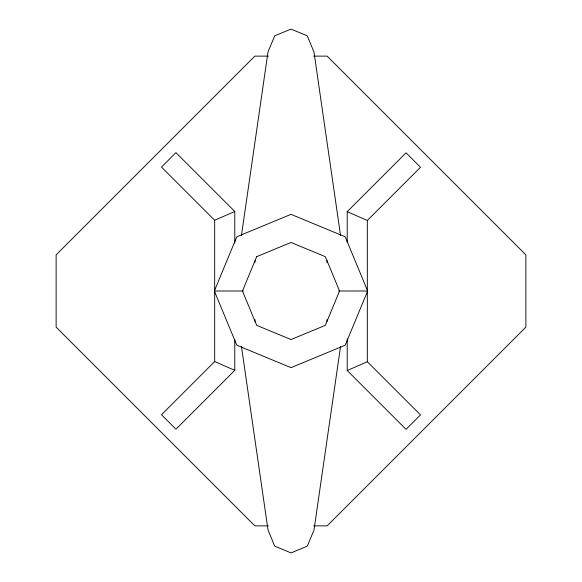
<?xml version="1.0" encoding="UTF-8"?>
<svg xmlns="http://www.w3.org/2000/svg" width="582" height="582" viewBox="0 0 582 582"><rect width="100%" height="100%" fill="white"/><g stroke="black" fill="none" stroke-linecap="round" stroke-linejoin="round"><path stroke-width="0.87" d="M241.428 235.63L267.989 52.024L274.726 35.815L290.985 29.1L307.245 35.815L313.982 52.024L340.557 235.572M340.572 346.37L314.011 529.976L307.274 546.185L291.015 552.9L274.755 546.185L268.018 529.976L241.443 346.428M214.343 291.007L236.794 236.801L290.993 214.343L345.199 236.794L367.657 290.993L345.206 345.199L291.007 367.657L236.801 345.206L214.343 291.007L243.378 291M347.221 242.556L347.221 211.659L406.061 152.819L420.51 167.274L367.329 220.454L367.329 361.735L420.51 414.915L406.061 429.371L347.221 370.53L347.221 338.84M234.779 243.16L234.779 211.47L175.939 152.63L161.49 167.085L214.671 220.265L214.671 361.546L161.49 414.726L175.939 429.181L234.779 370.341L234.779 339.444M214.671 220.265L234.779 211.47M347.221 370.53L367.329 361.735M268.418 56.127L254.865 56.127L56.127 254.865L56.127 327.135L254.865 525.873L268.418 525.873M313.582 56.127L327.135 56.127L525.873 254.865L525.873 327.135L327.135 525.873L313.582 525.873M338.622 291L367.657 290.993M347.221 211.659L367.329 220.454M214.671 361.546L234.779 370.341M326.953 260.591L326.953 262.315M326.953 319.685L326.953 321.41M255.047 260.598L255.047 262.322M255.047 319.685L255.047 321.41M256.669 256.677L242.454 291.007L256.677 325.331L291 339.546L325.331 325.331L339.546 291L325.323 256.669L291 242.454L256.669 256.677"/></g></svg>
